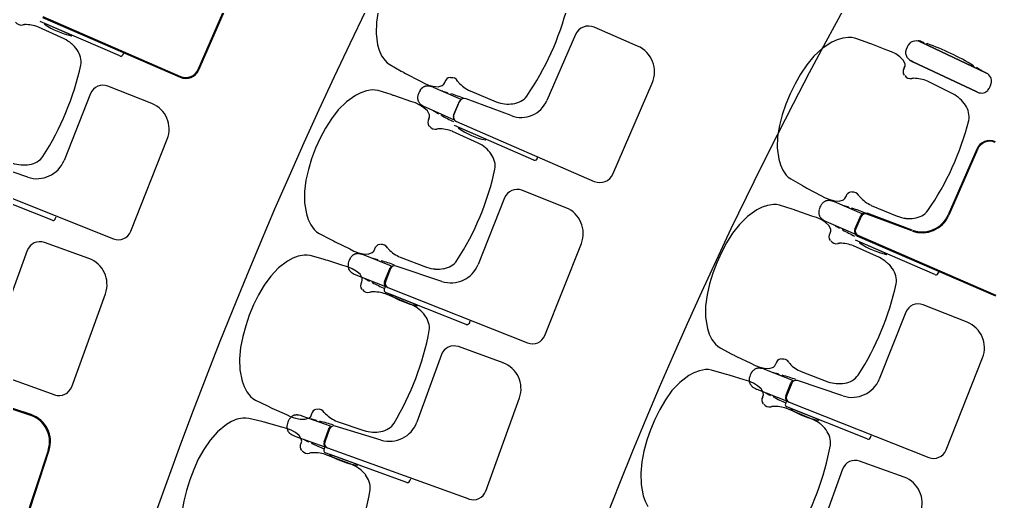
# Model space of a CAD drawing. Extents: x 324 to 2190, y 315 to 1855.
# Drawn here: x 653.1 to 763.3, y 1520.6 to 1575.3 of the extents above; entities that cross this region are included whole.
import ezdxf

# ---------------------------------------------------------------- set-up
doc = ezdxf.new("R2010")
doc.units = 0
doc.header["$LTSCALE"] = 48
doc.header["$MEASUREMENT"] = 0
doc.layers.add('first flr', color=8, linetype='CONTINUOUS')

msp = doc.modelspace()

# ---------------------------------------------------------------- linework, layer by layer
at = {"layer": 'first flr'}
for p, q in [((673.3, 1569.58), (677.77, 1579.87)), ((673.39, 1569.54), (677.86, 1579.83)), ((655.67, 1575.49), (671.28, 1568.71)), ((655.71, 1575.58), (671.32, 1568.8)), ((658.13, 1573.06), (655.21, 1574.38)), ((664.43, 1571.12), (655.43, 1575.03)), ((655.9, 1574.79), (655.89, 1574.76)), ((658.98, 1573.49), (655.94, 1574.81)), ((723.1, 1572.24), (718.18, 1574.38)), ((658.98, 1573.42), (658.99, 1573.45)), ((716.07, 1573.55), (712.83, 1566.08)), ((755.52, 1572.65), (755.48, 1572.56)), ((755.83, 1572.4), (755.89, 1572.52)), ((664.8, 1571.27), (664.9, 1571.49)), ((761.17, 1570.02), (761.11, 1569.9)), ((761.46, 1569.73), (761.5, 1569.82)), ((668.08, 1565.72), (663.09, 1567.7)), ((720.3, 1557.74), (724.76, 1568.03)), ((758.81, 1566.84), (755.93, 1568.26)), ((661.13, 1566.86), (658.13, 1559.29)), ((703.1, 1566.19), (699.98, 1567.55)), ((701.57, 1566.96), (701.53, 1566.87)), ((701.89, 1566.72), (701.94, 1566.84)), ((704.11, 1567.17), (707.07, 1565.93)), ((761.59, 1567.01), (761.44, 1567.08)), ((702.9, 1565.94), (702.27, 1564.48)), ((708.77, 1564.36), (703.66, 1566.27)), ((699.02, 1565.34), (702.32, 1563.9)), ((700.57, 1564.66), (700.53, 1564.58)), ((700.87, 1564.39), (700.93, 1564.51)), ((711.34, 1559.32), (702.34, 1563.23)), ((702.58, 1563.69), (718.19, 1556.91)), ((705.04, 1561.26), (702.12, 1562.58)), ((702.81, 1562.99), (702.8, 1562.96)), ((705.89, 1561.69), (702.85, 1563.01)), ((665.69, 1551.26), (669.82, 1561.69)), ((705.88, 1561.62), (705.9, 1561.65)), ((761.52, 1560.58), (758.28, 1553.12)), ((761.6, 1560.54), (758.36, 1553.08)), ((654.01, 1557.38), (648.84, 1559.13)), ((711.71, 1559.47), (711.8, 1559.69)), ((647.91, 1556.69), (663.73, 1550.42)), ((656.77, 1552.52), (647.65, 1556.13)), ((714.98, 1553.92), (709.99, 1555.9)), ((708.03, 1555.06), (705.03, 1547.49)), ((748.55, 1553.22), (745.42, 1554.58)), ((747.02, 1553.99), (746.98, 1553.9)), ((747.33, 1553.75), (747.39, 1553.87)), ((754.22, 1551.39), (749.11, 1553.3)), ((749.55, 1554.2), (752.52, 1552.96)), ((657.13, 1552.67), (657.22, 1552.9)), ((744.46, 1552.37), (747.77, 1550.93)), ((748.35, 1552.97), (747.71, 1551.51)), ((748.43, 1552.94), (747.8, 1551.48)), ((754.18, 1551.3), (749.08, 1553.21)), ((746.02, 1551.69), (745.98, 1551.61)), ((746.32, 1551.42), (746.37, 1551.54)), ((660.94, 1548.17), (655.9, 1550)), ((756.78, 1546.35), (747.78, 1550.26)), ((748.02, 1550.72), (763.64, 1543.94)), ((748.06, 1550.81), (763.67, 1544.03)), ((748.26, 1550.02), (748.24, 1549.99)), ((751.33, 1548.72), (748.3, 1550.04)), ((653.96, 1549.09), (651.2, 1541.44)), ((712.59, 1539.46), (716.73, 1549.89)), ((750.49, 1548.29), (747.56, 1549.61)), ((695.22, 1547.32), (692.05, 1548.58)), ((693.66, 1548.04), (693.63, 1547.95)), ((693.99, 1547.81), (694.04, 1547.93)), ((696.2, 1548.33), (699.2, 1547.19)), ((751.33, 1548.65), (751.35, 1548.68)), ((695.11, 1547.03), (694.53, 1545.55)), ((700.92, 1545.58), (695.75, 1547.32)), ((757.15, 1546.5), (757.25, 1546.72)), ((691.17, 1546.34), (694.52, 1545.01)), ((692.74, 1545.71), (692.71, 1545.63)), ((693.05, 1545.45), (693.1, 1545.57)), ((694.52, 1545), (694.4, 1544.7)), ((694.81, 1544.89), (710.63, 1538.62)), ((658.99, 1533.64), (662.81, 1544.19)), ((697.51, 1542.92), (694.54, 1544.16)), ((703.67, 1540.72), (694.55, 1544.33)), ((695.03, 1544.11), (695.02, 1544.08)), ((698.15, 1542.91), (695.07, 1544.13)), ((698.15, 1542.84), (698.16, 1542.87)), ((760.43, 1540.95), (755.44, 1542.93)), ((753.48, 1542.09), (750.48, 1534.52)), ((704.04, 1540.87), (704.13, 1541.1)), ((641.06, 1538.53), (657.06, 1532.74)), ((707.85, 1536.37), (702.8, 1538.2)), ((700.87, 1537.29), (698.1, 1529.64)), ((758.04, 1526.49), (762.17, 1536.92)), ((740.67, 1534.35), (737.5, 1535.61)), ((739.11, 1535.07), (739.08, 1534.98)), ((739.44, 1534.84), (739.49, 1534.96)), ((741.64, 1535.36), (744.65, 1534.22)), ((740.56, 1534.06), (739.97, 1532.58)), ((746.36, 1532.61), (741.2, 1534.36)), ((705.9, 1521.84), (709.72, 1532.39)), ((736.61, 1533.37), (739.96, 1532.04)), ((738.19, 1532.74), (738.16, 1532.66)), ((738.5, 1532.48), (738.55, 1532.6)), ((654.35, 1530.41), (649.25, 1532.08)), ((654.38, 1530.49), (649.28, 1532.17)), ((739.97, 1532.03), (739.84, 1531.73)), ((749.12, 1527.75), (740, 1531.36)), ((740.26, 1531.92), (756.08, 1525.65)), ((688.3, 1529.17), (685.1, 1530.33)), ((742.95, 1529.95), (739.99, 1531.19)), ((740.48, 1531.14), (740.47, 1531.11)), ((743.6, 1529.94), (740.52, 1531.16)), ((686.72, 1529.84), (686.69, 1529.75)), ((687.05, 1529.62), (687.1, 1529.74)), ((694.04, 1527.6), (688.83, 1529.19)), ((689.07, 1529.72), (692.1, 1528.68)), ((743.6, 1529.87), (743.61, 1529.9)), ((684.28, 1528.06), (687.66, 1526.83)), ((688.2, 1528.88), (687.66, 1527.38)), ((749.49, 1527.9), (749.57, 1528.13)), ((685.87, 1527.48), (685.84, 1527.4)), ((686.19, 1527.23), (686.23, 1527.35)), ((687.67, 1526.83), (687.55, 1526.52)), ((652.84, 1515.83), (656.34, 1526.48)), ((652.93, 1515.8), (656.42, 1526.45)), ((690.72, 1524.84), (687.71, 1525.98)), ((696.95, 1522.82), (687.72, 1526.16)), ((687.96, 1526.73), (703.97, 1520.94)), ((688.21, 1525.96), (688.2, 1525.92)), ((691.36, 1524.85), (688.25, 1525.97)), ((691.36, 1524.77), (691.38, 1524.81)), ((753.3, 1523.4), (748.25, 1525.23)), ((746.32, 1524.32), (743.55, 1516.67)), ((697.31, 1522.99), (697.39, 1523.22))]:
    msp.add_line(p, q, dxfattribs=at)
at = {"layer": 'first flr', "linetype": 'Continuous'}
for points in [[(693.71, 1576.21), (693.51, 1574.96), (693.47, 1573.68), (693.64, 1572.39), (693.83, 1571.76), (694.1, 1571.15), (694.48, 1570.6), (694.73, 1570.35), (695.01, 1570.15), (696.32, 1569.41), (696.56, 1569.28), (696.58, 1569.27), (696.6, 1569.25), (696.82, 1569.13), (698.42, 1568.3), (698.9, 1568.03), (699.41, 1567.82), (699.95, 1567.69), (700.49, 1567.64), (700.96, 1567.78), (701.15, 1567.92), (701.24, 1568.13), (701.25, 1568.16)], [(753.3, 1569.75), (753.31, 1569.77), (753.41, 1569.98), (753.39, 1570.22), (753.19, 1570.66), (752.79, 1571.04), (752.34, 1571.35), (751.85, 1571.6), (751.33, 1571.78), (749.65, 1572.44), (749.41, 1572.52), (749.36, 1572.54), (749.11, 1572.63), (747.69, 1573.13), (747.35, 1573.21), (747, 1573.23), (746.33, 1573.15), (745.7, 1572.96), (745.1, 1572.68), (744.02, 1571.96), (743.08, 1571.09), (742.27, 1570.11), (741.56, 1569.06), (740.94, 1567.97), (740.38, 1566.83), (739.89, 1565.66), (739.48, 1564.47), (739.16, 1563.24), (738.96, 1561.99), (738.92, 1560.71), (739.09, 1559.42), (739.27, 1558.79), (739.55, 1558.19), (739.93, 1557.63), (740.17, 1557.38), (740.46, 1557.19), (741.77, 1556.44), (742, 1556.31), (742.03, 1556.3), (742.05, 1556.28), (742.27, 1556.16), (743.87, 1555.33), (744.35, 1555.06), (744.86, 1554.86), (745.39, 1554.72), (745.94, 1554.67), (746.41, 1554.81), (746.59, 1554.96), (746.69, 1555.16), (746.7, 1555.19)], [(755.12, 1572.72), (755.29, 1572.65), (762.47, 1569.25), (762.62, 1569.18)], [(762.62, 1569.18), (762.47, 1569.25), (755.29, 1572.65), (755.12, 1572.72)], [(761.44, 1567.08), (754.26, 1570.47), (754.1, 1570.56)], [(754.1, 1570.56), (754.26, 1570.47), (761.44, 1567.08), (761.59, 1567.01)], [(699.44, 1563.99), (699.46, 1564.01), (699.54, 1564.23), (699.52, 1564.46), (699.3, 1564.9), (698.89, 1565.26), (698.43, 1565.56), (697.93, 1565.8), (697.4, 1565.96), (695.71, 1566.56), (695.47, 1566.64), (695.42, 1566.66), (695.16, 1566.74), (693.72, 1567.19), (693.38, 1567.26), (693.04, 1567.27), (692.37, 1567.17), (691.74, 1566.96), (691.15, 1566.66), (690.1, 1565.91), (689.19, 1565), (688.41, 1564), (687.73, 1562.93), (687.14, 1561.81), (686.62, 1560.66), (686.17, 1559.48), (685.8, 1558.27), (685.51, 1557.04), (685.35, 1555.78), (685.36, 1554.49), (685.57, 1553.22), (685.77, 1552.59), (686.06, 1551.99), (686.47, 1551.45), (686.72, 1551.21), (687.01, 1551.02), (688.34, 1550.32), (688.58, 1550.2), (688.61, 1550.18), (688.63, 1550.17), (688.85, 1550.06), (690.48, 1549.28), (690.96, 1549.02), (691.48, 1548.83), (692.02, 1548.72), (692.56, 1548.68), (693.03, 1548.84), (693.21, 1548.99), (693.3, 1549.2), (693.31, 1549.22)], [(702.27, 1564.48), (702.85, 1565.82), (702.9, 1565.94)], [(744.89, 1551.03), (744.9, 1551.04), (744.99, 1551.26), (744.97, 1551.49), (744.75, 1551.93), (744.34, 1552.29), (743.88, 1552.59), (743.38, 1552.83), (742.85, 1552.99), (741.15, 1553.59), (740.91, 1553.67), (740.86, 1553.69), (740.61, 1553.77), (739.17, 1554.22), (738.83, 1554.29), (738.49, 1554.3), (737.82, 1554.2), (737.19, 1553.99), (736.6, 1553.69), (735.54, 1552.94), (734.64, 1552.04), (733.85, 1551.03), (733.18, 1549.96), (732.59, 1548.84), (732.07, 1547.69), (731.62, 1546.51), (731.24, 1545.3), (730.96, 1544.07), (730.8, 1542.81), (730.8, 1541.53), (731.01, 1540.25), (731.22, 1539.62), (731.51, 1539.02), (731.91, 1538.48), (732.17, 1538.24), (732.46, 1538.05), (733.79, 1537.35), (734.03, 1537.23), (734.05, 1537.22), (734.08, 1537.2), (734.3, 1537.09), (735.92, 1536.31), (736.41, 1536.05), (736.93, 1535.87), (737.47, 1535.75), (738.01, 1535.71), (738.48, 1535.87), (738.66, 1536.02), (738.75, 1536.23), (738.75, 1536.25)], [(747.71, 1551.51), (748.3, 1552.85), (748.35, 1552.97)], [(691.82, 1545.49), (691.84, 1545.5), (691.91, 1545.72), (691.88, 1545.96), (691.65, 1546.39), (691.23, 1546.73), (690.76, 1547.02), (690.26, 1547.24), (689.72, 1547.38), (688.01, 1547.94), (687.77, 1548), (687.72, 1548.02), (687.46, 1548.09), (686.01, 1548.5), (685.66, 1548.56), (685.32, 1548.56), (684.65, 1548.44), (684.03, 1548.2), (683.45, 1547.89), (682.42, 1547.11), (681.54, 1546.17), (680.79, 1545.15), (680.15, 1544.06), (679.6, 1542.92), (679.11, 1541.75), (678.7, 1540.56), (678.36, 1539.34), (678.12, 1538.1), (678, 1536.83), (678.04, 1535.55), (678.29, 1534.28), (678.52, 1533.66), (678.83, 1533.07), (679.24, 1532.54), (679.5, 1532.31), (679.8, 1532.13), (681.16, 1531.47), (681.4, 1531.36), (681.42, 1531.34), (681.45, 1531.33), (681.67, 1531.22), (683.32, 1530.5), (683.82, 1530.26), (684.34, 1530.08), (684.88, 1529.99), (685.43, 1529.97), (685.89, 1530.14), (686.07, 1530.29), (686.15, 1530.51), (686.15, 1530.53)], [(694.44, 1545.58), (694.98, 1546.94), (695.03, 1547.07)], [(737.27, 1532.52), (737.28, 1532.53), (737.36, 1532.75), (737.33, 1532.99), (737.1, 1533.42), (736.68, 1533.76), (736.21, 1534.05), (735.7, 1534.27), (735.17, 1534.42), (733.46, 1534.97), (733.21, 1535.04), (733.16, 1535.05), (732.91, 1535.12), (731.45, 1535.53), (731.11, 1535.59), (730.77, 1535.59), (730.1, 1535.47), (729.48, 1535.23), (728.9, 1534.92), (727.87, 1534.14), (726.99, 1533.21), (726.24, 1532.18), (725.6, 1531.09), (725.04, 1529.95), (724.56, 1528.78), (724.15, 1527.59), (723.81, 1526.37), (723.57, 1525.13), (723.45, 1523.86), (723.49, 1522.58), (723.74, 1521.31), (723.96, 1520.69), (724.27, 1520.1)], [(739.89, 1532.62), (740.43, 1533.98), (740.48, 1534.1)], [(684.96, 1527.23), (684.97, 1527.25), (685.04, 1527.47), (685, 1527.7), (684.76, 1528.13), (684.33, 1528.46), (683.85, 1528.73), (683.34, 1528.94), (682.8, 1529.06), (681.07, 1529.56), (680.83, 1529.62), (680.78, 1529.64), (680.52, 1529.7), (679.05, 1530.06), (678.71, 1530.11), (678.36, 1530.11), (677.7, 1529.97), (677.09, 1529.71), (676.52, 1529.38), (675.51, 1528.56), (674.66, 1527.61), (673.94, 1526.56), (673.33, 1525.45), (672.81, 1524.29), (672.37, 1523.11), (671.99, 1521.9), (671.69, 1520.68), (671.48, 1519.43)], [(687.57, 1527.41), (688.07, 1528.78), (688.11, 1528.91)]]:
    msp.add_lwpolyline(points, dxfattribs=at)
at = {"layer": 'first flr'}
for centre, radius, start, end in [((1177.15, 1339.99), 539.34, 152.2676, 207.5287), ((1177.15, 1339.99), 491.34, 150.8026, 208.9269), ((684.61, 1584.48), 31.51, 325.3623, 345.8606), ((653.26, 1575.39), 0.768, 213.8511, 283.5619), ((653.77, 1573.12), 1.55, 94.9338, 102.093), ((653.73, 1570.71), 3.96, 68.0757, 91.3611), ((655.92, 1574.75), 0.028, 157.5288, 235.6723), ((655.93, 1574.78), 0.028, 66.5288, 157.5288), ((660.87, 1582), 8.81, 235.6723, 257.3853), ((717.54, 1572.91), 1.6, 66.5288, 156.5288), ((658.95, 1573.43), 0.028, 257.3853, 335.5288), ((658.97, 1573.46), 0.028, 335.5288, 66.5288), ((656.49, 1569.66), 3.77, 49.0791, 64.1361), ((656.79, 1569.9), 3.4, 34.2672, 50.3065), ((721.82, 1569.31), 3.2, 336.5305, 66.527), ((755.21, 1571.36), 1.76, 136.4432, 172.945), ((755.21, 1571.36), 1.76, 136.4432, 172.945), ((754.57, 1571.93), 0.894, 110.0017, 134.7183), ((754.57, 1571.93), 0.894, 110.0017, 134.7183), ((754.62, 1571.59), 1.23, 66.028, 107.0495), ((754.62, 1571.59), 1.23, 66.028, 107.0495), ((754.9, 1572.52), 0.32, 72.0618, 113.985), ((745.75, 1544.25), 30.03, 71.0191, 72.0618), ((745.75, 1544.25), 30.03, 59.1104, 70.2777), ((657.33, 1570.24), 2.76, 15.5288, 34.7653), ((658.06, 1570.45), 2, 349.6379, 15.2507), ((664.54, 1571.4), 0.304, 248.4173, 276.2067), ((664.54, 1571.39), 0.286, 280.9212, 335.5054), ((754.35, 1571.49), 0.894, 174.6698, 199.3864), ((754.35, 1571.49), 0.894, 174.6698, 199.3864), ((754.65, 1571.66), 1.23, 202.3386, 243.3601), ((754.65, 1571.66), 1.23, 202.3386, 243.3601), ((629.24, 1576.81), 31.51, 327.197, 347.6953), ((745.75, 1544.25), 30.03, 57.3264, 58.3691), ((671.92, 1570.18), 1.6, 246.5288, 336.5288), ((671.91, 1570.21), 1.53, 247.2077, 335.85), ((701.94, 1567.99), 0.706, 97.0344, 166.7452), ((753.87, 1569.34), 0.706, 144.4777, 214.1885), ((754.02, 1569.32), 0.768, 212.0164, 281.7271), ((761.79, 1569.26), 0.32, 39.0623, 57.3264), ((762.07, 1568.12), 1.19, 28.9945, 62.4755), ((762.07, 1568.12), 1.19, 28.9945, 62.4755), ((762.31, 1568.3), 0.895, 350.1944, 26.4771), ((762.31, 1568.3), 0.895, 350.1944, 26.4771), ((662.54, 1566.28), 1.53, 69.0424, 157.6847), ((699.29, 1566.78), 0.935, 117.1535, 124.1774), ((699.26, 1566.84), 0.867, 109.593, 117.1088), ((699.26, 1566.82), 0.886, 102.1417, 109.5104), ((699.28, 1566.71), 1, 95.4757, 102.1041), ((699.29, 1566.63), 1.08, 89.4859, 95.5674), ((699.29, 1566.49), 1.23, 84.0212, 89.3603), ((699.26, 1566.23), 1.48, 74.6155, 84.0695), ((698.79, 1564.7), 3.09, 68.2446, 73.7451), ((702.04, 1567.9), 0.768, 29.4957, 99.2065), ((704.04, 1569.08), 1.55, 210.9646, 218.1238), ((705.78, 1570.76), 3.96, 221.6965, 244.9819), ((1177.15, 1339.99), 443.34, 149.0055, 210.6408), ((754.45, 1567.04), 1.55, 93.0991, 100.2582), ((754.33, 1564.63), 3.96, 66.2409, 89.5264), ((761.3, 1568.48), 1.92, 319.2908, 350.0951), ((761.3, 1568.48), 1.92, 319.2908, 350.0951), ((699.43, 1566.35), 1.26, 170.5701, 175.8727), ((699.51, 1566.34), 1.34, 165.3554, 170.7604), ((700.61, 1566), 2.49, 157.3951, 164.1301), ((700.58, 1565.93), 2.49, 148.9275, 155.6625), ((699.58, 1566.5), 1.34, 142.2972, 147.7022), ((699.52, 1566.55), 1.26, 137.1849, 142.4875), ((699.34, 1566.72), 1.02, 130.892, 137.1525), ((699.3, 1566.76), 0.966, 124.0819, 130.7718), ((699.71, 1566.97), 0.642, 65.1734, 68.7109), ((700.96, 1566.81), 0.32, 73.8965, 91.3127), ((692.71, 1538.26), 30.03, 72.8538, 73.8965), ((692.71, 1538.26), 30.03, 69.028, 72.1124), ((708.93, 1567.76), 2, 297.8069, 323.4197), ((757.06, 1563.5), 3.77, 47.2444, 62.3014), ((762.06, 1568.11), 1.19, 246.9131, 280.3884), ((762.06, 1568.11), 1.19, 246.9131, 280.3884), ((762.08, 1567.81), 0.895, 282.9051, 319.1904), ((762.08, 1567.81), 0.895, 282.9051, 319.1904), ((666.89, 1562.82), 3.14, 338.8909, 67.8361), ((699.19, 1566.37), 1.02, 175.9051, 182.1656), ((699.14, 1566.37), 0.966, 182.2858, 188.9757), ((699.11, 1566.36), 0.935, 188.8802, 195.9041), ((699.04, 1566.35), 0.867, 195.9488, 203.4646), ((699.06, 1566.36), 0.886, 203.5472, 210.9159), ((699.16, 1566.41), 1, 210.9535, 217.5819), ((699.22, 1566.46), 1.08, 217.4902, 223.5717), ((699.32, 1566.56), 1.23, 223.6973, 229.0364), ((699.49, 1566.76), 1.48, 228.9881, 238.4421), ((700.29, 1568.15), 3.09, 239.3125, 244.813), ((703.45, 1565.7), 0.601, 69.5288, 156.5288), ((703.45, 1565.7), 0.601, 125.5164, 156.5288), ((708.43, 1569.45), 3.77, 248.9215, 263.9785), ((708.46, 1569.07), 3.4, 262.7511, 278.7904), ((709.89, 1567.36), 3.2, 249.5305, 336.5271), ((708.58, 1568.44), 2.76, 278.2923, 297.5288), ((757.36, 1563.72), 3.4, 32.4324, 48.4718), ((757.92, 1564.05), 2.76, 13.6941, 32.9305), ((699.26, 1565.93), 0.642, 244.3472, 247.8847), ((700.23, 1565.13), 0.32, 221.8102, 239.1611), ((715.46, 1590.64), 30.03, 239.1611, 240.2038), ((715.46, 1590.64), 30.03, 240.9452, 243.8622), ((702.82, 1564.24), 0.601, 156.5288, 246.5288), ((702.82, 1564.24), 0.601, 156.5288, 214.4237), ((758.65, 1564.24), 2, 347.8032, 13.416), ((700.03, 1563.6), 0.706, 146.3124, 216.0232), ((730.05, 1571.51), 31.51, 325.3623, 345.8606), ((700.17, 1563.59), 0.768, 213.8511, 283.5619), ((700.68, 1561.32), 1.55, 94.9338, 102.093), ((700.64, 1558.91), 3.96, 68.0757, 91.3611), ((702.82, 1562.95), 0.028, 157.5288, 235.6723), ((702.84, 1562.98), 0.028, 66.5288, 157.5288), ((707.78, 1570.2), 8.81, 235.6723, 257.3853), ((703.4, 1557.86), 3.77, 49.0791, 64.1361), ((705.86, 1561.63), 0.028, 257.3853, 335.5288), ((705.87, 1561.66), 0.028, 335.5288, 66.5288), ((762.99, 1559.94), 1.6, 66.5288, 156.5288), ((763, 1559.92), 1.53, 67.2077, 155.85), ((703.7, 1558.1), 3.4, 34.2672, 50.3065), ((704.24, 1558.44), 2.76, 15.5288, 34.7653), ((653.53, 1562.55), 3.77, 250.7562, 265.8132), ((653.58, 1562.17), 3.4, 264.5858, 280.6252), ((655.04, 1560.55), 3.33, 251.9031, 337.8241), ((653.72, 1561.54), 2.76, 280.1271, 299.3635), ((654.09, 1560.88), 2, 299.6416, 325.2544), ((704.97, 1558.65), 2, 349.6379, 15.2507), ((711.45, 1559.6), 0.304, 248.4173, 276.2067), ((711.45, 1559.58), 0.286, 280.9212, 335.5054), ((676.15, 1565.01), 31.51, 327.197, 347.6953), ((718.83, 1558.38), 1.6, 246.5288, 336.5288), ((709.45, 1554.48), 1.53, 69.0424, 157.6847), ((747.38, 1555.02), 0.706, 97.0344, 166.7452), ((747.49, 1554.93), 0.768, 29.4957, 99.2065), ((745.03, 1553.53), 1.34, 142.2972, 147.7022), ((744.97, 1553.58), 1.26, 137.1849, 142.4875), ((744.79, 1553.75), 1.02, 130.892, 137.1525), ((744.75, 1553.79), 0.966, 124.0819, 130.7718), ((744.74, 1553.81), 0.935, 117.1535, 124.1774), ((744.7, 1553.87), 0.867, 109.593, 117.1088), ((744.71, 1553.86), 0.886, 102.1417, 109.5104), ((744.73, 1553.74), 1, 95.4757, 102.1041), ((744.74, 1553.66), 1.08, 89.4859, 95.5674), ((744.74, 1553.52), 1.23, 84.0212, 89.3603), ((744.71, 1553.26), 1.48, 74.6155, 84.0695), ((744.24, 1551.73), 3.09, 68.2446, 73.7451), ((745.15, 1554), 0.642, 65.1734, 68.7109), ((749.49, 1556.11), 1.55, 210.9646, 218.1238), ((751.23, 1557.79), 3.96, 221.6965, 244.9819), ((713.8, 1551.02), 3.14, 338.8909, 67.8361), ((744.88, 1553.38), 1.26, 170.5701, 175.8727), ((744.64, 1553.4), 1.02, 175.9051, 182.1656), ((744.58, 1553.4), 0.966, 182.2858, 188.9757), ((744.96, 1553.37), 1.34, 165.3554, 170.7604), ((744.55, 1553.39), 0.935, 188.8802, 195.9041), ((746.05, 1553.03), 2.49, 157.3951, 164.1301), ((746.02, 1552.96), 2.49, 148.9275, 155.6625), ((746.4, 1553.84), 0.32, 73.8965, 91.3127), ((738.16, 1525.29), 30.03, 72.8538, 73.8965), ((738.16, 1525.29), 30.03, 69.028, 72.1124), ((748.9, 1552.73), 0.601, 69.5288, 156.5288), ((754.37, 1554.79), 2, 297.8069, 323.4197), ((656.87, 1552.8), 0.304, 250.2521, 278.0414), ((656.87, 1552.78), 0.286, 282.7559, 337.3402), ((744.49, 1553.38), 0.867, 195.9488, 203.4646), ((744.5, 1553.39), 0.886, 203.5472, 210.9159), ((744.6, 1553.44), 1, 210.9535, 217.5819), ((744.67, 1553.49), 1.08, 217.4902, 223.5717), ((744.77, 1553.59), 1.23, 223.6973, 229.0364), ((744.94, 1553.79), 1.48, 228.9881, 238.4421), ((745.74, 1555.18), 3.09, 239.3125, 244.813), ((744.7, 1552.96), 0.642, 244.3472, 247.8847), ((748.9, 1552.73), 0.601, 125.5164, 156.5288), ((748.9, 1552.73), 0.508, 69.5288, 156.5288), ((753.88, 1556.48), 3.77, 248.9215, 263.9785), ((753.91, 1556.1), 3.4, 262.7511, 278.7904), ((755.32, 1554.43), 3.33, 250.0683, 335.9893), ((755.34, 1554.39), 3.2, 249.5305, 336.5271), ((754.03, 1555.47), 2.76, 278.2923, 297.5288), ((664.27, 1551.84), 1.53, 249.0424, 337.6847), ((745.67, 1552.16), 0.32, 221.8102, 239.1611), ((760.91, 1577.67), 30.03, 239.1611, 240.2038), ((760.91, 1577.67), 30.03, 240.9452, 243.8622), ((748.26, 1551.27), 0.601, 156.5288, 246.5288), ((748.26, 1551.27), 0.601, 156.5288, 214.4237), ((748.26, 1551.27), 0.508, 156.5288, 246.5288), ((655.39, 1548.55), 1.53, 70.7854, 159.4277), ((745.48, 1550.63), 0.706, 146.3124, 216.0232), ((745.62, 1550.62), 0.768, 213.8511, 283.5619), ((748.27, 1549.98), 0.028, 157.5288, 235.6723), ((753.22, 1557.23), 8.81, 235.6723, 257.3853), ((748.28, 1550.01), 0.028, 66.5288, 157.5288), ((694, 1549.08), 0.706, 98.8691, 168.5799), ((694.11, 1549), 0.768, 31.3305, 101.0412), ((696.07, 1550.24), 1.55, 212.7994, 219.9585), ((697.76, 1551.97), 3.96, 223.5312, 246.8167), ((746.12, 1548.35), 1.55, 94.9338, 102.093), ((746.08, 1545.94), 3.96, 68.0757, 91.3611), ((659.85, 1545.23), 3.14, 340.6339, 69.5791), ((692.73, 1547.05), 2.49, 159.2299, 165.9648), ((692.71, 1546.98), 2.49, 150.7622, 157.4972), ((691.69, 1547.52), 1.34, 144.132, 149.537), ((691.63, 1547.57), 1.26, 139.0196, 144.3223), ((691.45, 1547.72), 1.02, 132.7267, 138.9873), ((691.41, 1547.76), 0.966, 125.9166, 132.6065), ((691.39, 1547.79), 0.935, 118.9882, 126.0121), ((691.36, 1547.85), 0.867, 111.4278, 118.9435), ((691.36, 1547.83), 0.886, 103.9764, 111.3451), ((691.39, 1547.72), 1, 97.3104, 103.9388), ((691.4, 1547.64), 1.08, 91.3206, 97.4021), ((691.4, 1547.5), 1.23, 85.8559, 91.1951), ((691.39, 1547.24), 1.48, 76.4502, 85.9042), ((690.96, 1545.69), 3.09, 70.0794, 75.5798), ((691.8, 1547.99), 0.642, 67.0081, 70.5456), ((693.06, 1547.87), 0.32, 75.7312, 93.1474), ((685.73, 1519.07), 30.03, 74.6885, 75.7312), ((685.73, 1519.07), 30.03, 70.8628, 73.9472), ((700.99, 1549.08), 2, 299.6416, 325.2544), ((748.84, 1544.89), 3.77, 49.0791, 64.1361), ((751.31, 1548.66), 0.028, 257.3853, 335.5288), ((749.14, 1545.13), 3.4, 34.2672, 50.3065), ((751.32, 1548.69), 0.028, 335.5288, 66.5288), ((691.55, 1547.36), 1.26, 172.4048, 177.7075), ((691.31, 1547.37), 1.02, 177.7398, 184.0004), ((691.25, 1547.37), 0.966, 184.1205, 190.8105), ((691.63, 1547.36), 1.34, 167.1901, 172.5951), ((691.22, 1547.37), 0.935, 190.715, 197.7389), ((691.16, 1547.34), 0.867, 197.7836, 205.2993), ((691.17, 1547.35), 0.886, 205.382, 212.7507), ((691.27, 1547.42), 1, 212.7883, 219.4167), ((691.34, 1547.47), 1.08, 219.325, 225.4064), ((691.43, 1547.57), 1.23, 225.532, 230.8711), ((695.59, 1546.84), 0.601, 127.3512, 158.3635), ((695.59, 1546.84), 0.508, 71.3636, 158.3636), ((700.44, 1550.75), 3.77, 250.7562, 265.8132), ((700.49, 1550.37), 3.4, 264.5858, 280.6252), ((701.95, 1548.75), 3.33, 251.9031, 337.8241), ((700.63, 1549.74), 2.76, 280.1271, 299.3635), ((749.69, 1545.47), 2.76, 15.5288, 34.7653), ((691.6, 1547.77), 1.48, 230.8229, 240.2769), ((692.35, 1549.19), 3.09, 241.1473, 246.6477), ((691.39, 1546.94), 0.642, 246.1819, 249.7194), ((692.38, 1546.17), 0.32, 223.645, 240.9958), ((706.79, 1572.15), 30.03, 240.9958, 242.0385), ((695, 1545.36), 0.601, 158.3635, 216.2584), ((695, 1545.36), 0.508, 158.3635, 248.3635), ((750.42, 1545.68), 2, 349.6379, 15.2507), ((756.9, 1546.63), 0.304, 248.4173, 276.2067), ((756.89, 1546.62), 0.286, 280.9212, 335.5054), ((692.42, 1545.11), 0.706, 148.1013, 217.8121), ((692.56, 1545.1), 0.768, 215.64, 285.3507), ((706.79, 1572.15), 30.03, 242.7799, 245.697), ((694.65, 1544.6), 0.275, 158.1327, 219.624), ((721.6, 1552.04), 31.51, 327.197, 347.6953), ((693.14, 1542.85), 1.55, 96.7227, 103.8818), ((693.18, 1540.44), 3.96, 69.8645, 93.15), ((694.65, 1544.58), 0.261, 216.3335, 248.8272), ((695.05, 1544.07), 0.028, 159.3635, 237.507), ((695.06, 1544.1), 0.028, 68.3635, 159.3635), ((699.77, 1551.48), 8.81, 237.507, 259.2201), ((695.97, 1539.48), 3.77, 50.868, 65.925), ((698.12, 1542.85), 0.028, 259.2201, 337.3635), ((698.14, 1542.88), 0.028, 337.3635, 68.3635), ((696.26, 1539.72), 3.4, 36.056, 52.0954), ((754.89, 1541.51), 1.53, 69.0424, 157.6847), ((696.79, 1540.08), 2.76, 17.3177, 36.5542), ((668.51, 1545.77), 31.51, 328.9859, 349.4842), ((697.51, 1540.32), 2, 351.4268, 17.0396), ((703.78, 1541), 0.304, 250.2521, 278.0414), ((703.77, 1540.98), 0.286, 282.7559, 337.3402), ((759.25, 1538.05), 3.14, 338.8909, 67.8361), ((711.18, 1540.04), 1.53, 249.0424, 337.6847), ((702.3, 1536.75), 1.53, 70.7854, 159.4277), ((739.45, 1536.11), 0.706, 98.8691, 168.5799), ((739.56, 1536.03), 0.768, 31.3305, 101.0412), ((706.75, 1533.43), 3.14, 340.6339, 69.5791), ((736.84, 1534.82), 0.935, 118.9882, 126.0121), ((736.81, 1534.88), 0.867, 111.4278, 118.9435), ((736.81, 1534.86), 0.886, 103.9764, 111.3451), ((736.84, 1534.75), 1, 97.3104, 103.9388), ((736.85, 1534.67), 1.08, 91.3206, 97.4021), ((736.85, 1534.53), 1.23, 85.8559, 91.1951), ((736.83, 1534.27), 1.48, 76.4502, 85.9042), ((736.41, 1532.72), 3.09, 70.0794, 75.5798), ((737.25, 1535.02), 0.642, 67.0081, 70.5456), ((741.52, 1537.27), 1.55, 212.7994, 219.9585), ((743.2, 1539), 3.96, 223.5312, 246.8167), ((737, 1534.39), 1.26, 172.4048, 177.7075), ((737.07, 1534.39), 1.34, 167.1901, 172.5951), ((738.18, 1534.08), 2.49, 159.2299, 165.9648), ((738.15, 1534.01), 2.49, 150.7622, 157.4972), ((737.14, 1534.55), 1.34, 144.132, 149.537), ((737.08, 1534.6), 1.26, 139.0196, 144.3223), ((736.89, 1534.75), 1.02, 132.7267, 138.9873), ((736.86, 1534.79), 0.966, 125.9166, 132.6065), ((738.5, 1534.9), 0.32, 75.7312, 93.1474), ((731.18, 1506.1), 30.03, 74.6885, 75.7312), ((731.18, 1506.1), 30.03, 70.8628, 73.9472), ((747.4, 1535.78), 3.33, 251.9031, 337.8241), ((746.44, 1536.11), 2, 299.6416, 325.2544), ((657.56, 1534.18), 1.53, 250.7854, 339.4277), ((736.76, 1534.4), 1.02, 177.7398, 184.0004), ((736.7, 1534.4), 0.966, 184.1205, 190.8105), ((736.67, 1534.4), 0.935, 190.715, 197.7389), ((736.61, 1534.38), 0.867, 197.7836, 205.2993), ((736.62, 1534.38), 0.886, 205.382, 212.7507), ((736.72, 1534.45), 1, 212.7883, 219.4167), ((736.78, 1534.5), 1.08, 219.325, 225.4064), ((736.88, 1534.6), 1.23, 225.532, 230.8711), ((737.05, 1534.8), 1.48, 230.8229, 240.2769), ((737.8, 1536.22), 3.09, 241.1473, 246.6477), ((741.03, 1533.87), 0.601, 127.3512, 158.3635), ((741.03, 1533.87), 0.508, 71.3636, 158.3636), ((745.89, 1537.78), 3.77, 250.7562, 265.8132), ((745.93, 1537.4), 3.4, 264.5858, 280.6252), ((746.08, 1536.77), 2.76, 280.1271, 299.3635), ((736.84, 1533.97), 0.642, 246.1819, 249.7194), ((737.87, 1532.14), 0.706, 148.1013, 217.8121), ((737.83, 1533.2), 0.32, 223.645, 240.9958), ((752.24, 1559.18), 30.03, 240.9958, 242.0385), ((752.24, 1559.18), 30.03, 242.7799, 245.697), ((740.45, 1532.39), 0.601, 158.3635, 216.2584), ((740.45, 1532.39), 0.508, 158.3635, 248.3635), ((738.01, 1532.13), 0.768, 215.64, 285.3507), ((738.59, 1529.88), 1.55, 96.7227, 103.8818), ((738.62, 1527.47), 3.96, 69.8645, 93.15), ((740.1, 1531.63), 0.275, 158.1327, 219.624), ((740.1, 1531.61), 0.261, 216.3335, 248.8272), ((653.34, 1527.43), 3.14, 342.3769, 71.3221), ((653.38, 1527.45), 3.2, 341.8513, 71.8478), ((684.7, 1529.3), 1.26, 140.7626, 146.0653), ((684.51, 1529.46), 1.02, 134.4697, 140.7303), ((684.47, 1529.49), 0.966, 127.6596, 134.3495), ((684.46, 1529.52), 0.935, 120.7312, 127.7551), ((684.42, 1529.58), 0.867, 113.1708, 120.6865), ((684.43, 1529.56), 0.886, 105.7194, 113.0881), ((684.46, 1529.45), 1, 99.0534, 105.6818), ((684.47, 1529.37), 1.08, 93.0636, 99.1451), ((684.48, 1529.23), 1.23, 87.5989, 92.9381), ((684.47, 1528.97), 1.48, 78.1932, 87.6472), ((684.09, 1527.41), 3.09, 71.8224, 77.3228), ((684.86, 1529.73), 0.642, 68.7511, 72.2886), ((686.85, 1530.41), 0.706, 100.658, 170.3688), ((686.96, 1530.33), 0.768, 33.1193, 102.8301), ((688.88, 1531.63), 1.55, 214.5882, 221.7474), ((690.51, 1533.41), 3.96, 225.3201, 248.6055), ((740.49, 1531.1), 0.028, 159.3635, 237.507), ((740.51, 1531.13), 0.028, 68.3635, 159.3635), ((745.21, 1538.51), 8.81, 237.507, 259.2201), ((684.71, 1529.1), 1.34, 168.9331, 174.3381), ((684.63, 1529.1), 1.26, 174.1478, 179.4505), ((684.39, 1529.1), 1.02, 179.4828, 185.7433), ((684.33, 1529.1), 0.966, 185.8635, 192.5535), ((685.82, 1528.82), 2.49, 160.9729, 167.7078), ((685.8, 1528.75), 2.49, 152.5052, 159.2402), ((684.76, 1529.26), 1.34, 145.875, 151.28), ((686.12, 1529.65), 0.32, 77.4742, 94.8904), ((679.68, 1500.64), 30.03, 76.4315, 77.4742), ((679.68, 1500.64), 30.03, 72.6058, 75.6902), ((688.68, 1528.7), 0.601, 129.0942, 160.1065), ((688.68, 1528.7), 0.508, 73.1066, 160.1066), ((694.98, 1530.8), 3.33, 253.6461, 339.5671), ((693.84, 1530.62), 2, 301.4305, 327.0433), ((741.41, 1526.51), 3.77, 50.868, 65.925), ((743.57, 1529.88), 0.028, 259.2201, 337.3635), ((743.59, 1529.91), 0.028, 337.3635, 68.3635), ((741.71, 1526.76), 3.4, 36.056, 52.0954), ((684.3, 1529.09), 0.935, 192.458, 199.4819), ((684.24, 1529.07), 0.867, 199.5266, 207.0423), ((684.25, 1529.08), 0.886, 207.125, 214.4937), ((684.35, 1529.14), 1, 214.5313, 221.1597), ((684.41, 1529.2), 1.08, 221.068, 227.1494), ((684.51, 1529.3), 1.23, 227.275, 232.6141), ((684.66, 1529.51), 1.48, 232.5659, 242.0199), ((685.38, 1530.95), 3.09, 242.8903, 248.3907), ((684.48, 1528.67), 0.642, 247.9249, 251.4624), ((693.24, 1532.28), 3.77, 252.5451, 267.6021), ((693.29, 1531.9), 3.4, 266.3747, 282.4141), ((693.45, 1531.28), 2.76, 281.9159, 301.1524), ((742.24, 1527.11), 2.76, 17.3177, 36.5542), ((742.96, 1527.35), 2, 351.4268, 17.0396), ((749.22, 1528.01), 0.286, 282.7559, 337.3402), ((685.57, 1526.88), 0.706, 149.8443, 219.5551), ((685.5, 1527.93), 0.32, 225.388, 242.7388), ((699.11, 1554.34), 30.03, 242.7388, 243.7815), ((699.11, 1554.34), 30.03, 244.5229, 247.44), ((688.14, 1527.2), 0.601, 160.1065, 218.0014), ((688.14, 1527.2), 0.508, 160.1065, 250.1065), ((713.96, 1532.8), 31.51, 328.9859, 349.4842), ((749.22, 1528.03), 0.304, 250.2521, 278.0414), ((685.71, 1526.87), 0.768, 217.383, 287.0937), ((686.35, 1524.64), 1.55, 98.4657, 105.6248), ((686.46, 1522.22), 3.96, 71.6075, 94.893), ((687.81, 1526.43), 0.275, 159.8757, 221.367), ((687.81, 1526.41), 0.261, 218.0764, 250.5702), ((688.22, 1525.91), 0.028, 161.1065, 239.25), ((688.24, 1525.95), 0.028, 70.1065, 161.1065), ((692.72, 1533.46), 8.81, 239.25, 260.9631), ((756.63, 1527.07), 1.53, 249.0424, 337.6847), ((689.28, 1521.35), 3.77, 52.611, 67.668), ((691.34, 1524.78), 0.028, 260.9631, 339.1065), ((691.35, 1524.82), 0.028, 339.1065, 70.1065), ((747.75, 1523.78), 1.53, 70.7854, 159.4277), ((689.57, 1521.61), 3.4, 37.799, 53.8384), ((690.09, 1521.98), 2.76, 19.0607, 38.2972), ((690.8, 1522.24), 2, 353.1698, 18.7826), ((697.04, 1523.11), 0.304, 251.9951, 279.7844), ((697.04, 1523.09), 0.286, 284.4989, 339.0832), ((752.2, 1520.46), 3.14, 340.6339, 69.5791), ((661.65, 1526.81), 31.51, 330.7289, 351.2272), ((704.47, 1522.38), 1.53, 250.7854, 339.4277)]:
    msp.add_arc(centre, radius, start, end, dxfattribs=at)

doc.saveas('drawing.dxf')
